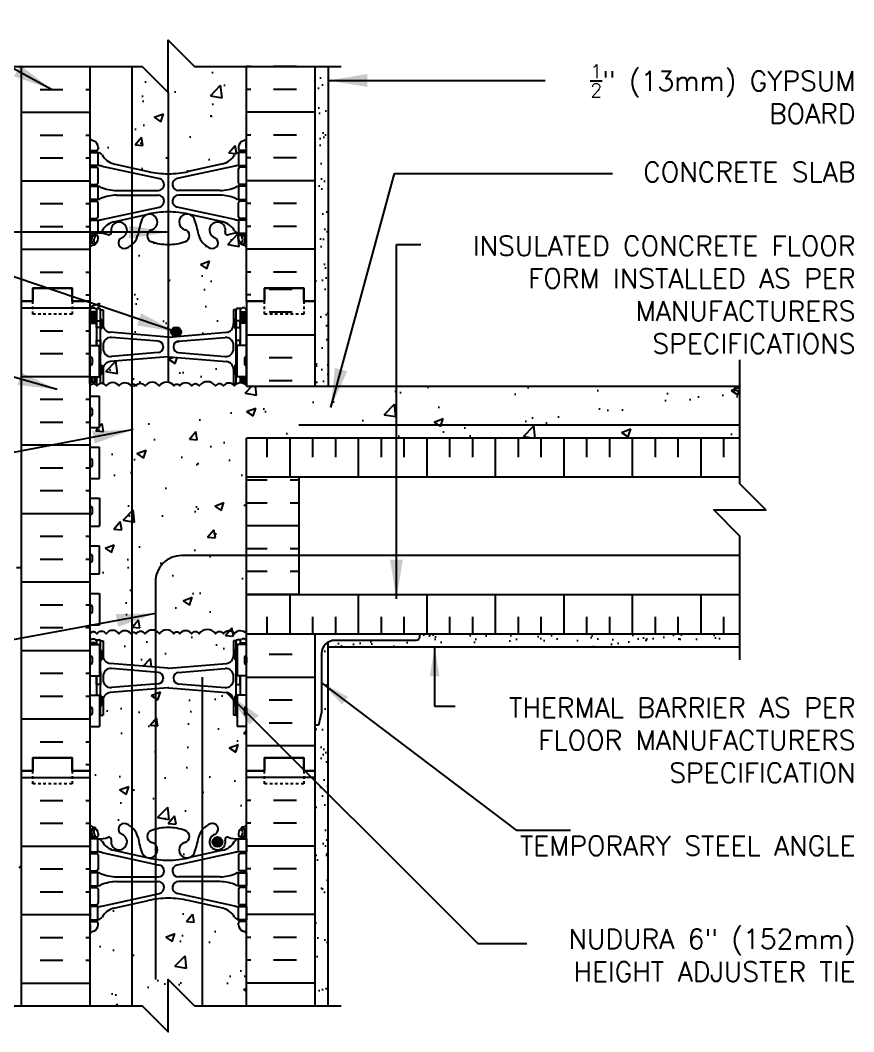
# Model space of a CAD drawing. Header units: inches. Extents: x 170.7 to 221.6, y 82.3 to 158.6.
# Drawn here: x 189.63 to 221.56, y 119.24 to 158.01 of the extents above; entities that cross this region are included whole.
import ezdxf

# ---------------------------------------------------------------- set-up
doc = ezdxf.new("R2010")
doc.units = ezdxf.units.IN
doc.header["$LTSCALE"] = 0.5
doc.header["$MEASUREMENT"] = 0
doc.linetypes.add('DASHED2', pattern=[0.375, 0.25, -0.125])
for name, color, linetype in [('HATCH', 12, 'Continuous'), ('line25', 2, 'Continuous'), ('LINE3', 3, 'Continuous'), ('LINE50', 5, 'Continuous'), ('LINE9', 9, 'Continuous'), ('TEXT', 4, 'Continuous'), ('Web_Edge', 9, 'Continuous')]:
    doc.layers.add(name, color=color, linetype=linetype)
doc.styles.add('DIM', font='romans.shx', dxfattribs={"width": 0.7})
doc.styles.add('ROMANS', font='romans.shx', dxfattribs={"height": 0.75})
doc.styles.get("Standard").update_dxf_attribs({"font": 'romans.shx', "height": 0.75})
doc.linetypes.add('STEEL', pattern='A,0.5,-0.2,["X",Standard,S=0.1,R=0,X=-0.1,Y=-0.05],-0.1', length=0.8)
doc.dimstyles.new('ext_12', dxfattribs={"dimscale": 12, "dimtxt": 0.09375, "dimasz": 0.09375, "dimexe": 0.09375, "dimexo": 0.0625, "dimgap": 0.0625, "dimtad": 1, "dimdec": 1, "dimzin": 2, "dimdsep": 46, "dimlunit": 4, "dimtxsty": 'DIM', "dimcen": 0.09, "dimdle": 0.09375, "dimclrt": 4, "dimadec": 0, "dimazin": 0, "dimtfac": 1, "dimtdec": 1, "dimtmove": 2, "dimatfit": 3, "dimfxl": 1, "dimfrac": 2, "dimtolj": 1, "dimtzin": 0, "dimarcsym": 0})
doc.dimstyles.new('ext_8', dxfattribs={"dimscale": 8, "dimtxt": 0.09375, "dimasz": 0.09375, "dimexe": 0.09375, "dimexo": 0.0625, "dimgap": 0.0625, "dimtad": 1, "dimdec": 1, "dimzin": 3, "dimdsep": 46, "dimlunit": 4, "dimtxsty": 'DIM', "dimcen": 0.09, "dimdle": 0.09375, "dimclrt": 4, "dimadec": 0, "dimazin": 0, "dimtfac": 1, "dimtdec": 1, "dimtmove": 2, "dimatfit": 3, "dimfxl": 1, "dimfrac": 2, "dimtolj": 1, "dimtzin": 0, "dimarcsym": 0})
pattern_1 = [(37.5, (3.1644, 1.582), (-0.0314967, 0.963412), [0, -0.76, 0, -0.85, 0, -0.8125]), (7.5, (3.1644, 1.582), (0.8848884, 1.411073), [0, -0.41, 0, -0.685, 0, -0.2625]), (327.5, (2.5494, 1.582), (1.557071, 0.0028295), [0, -0.25, 0, -0.9, 0, -1.175]), (317.5, (2.5494, 1.582), (1.503063, 0.438838), [0, -0.125, 0, -0.59, 0, -0.675])]

msp = doc.modelspace()

# ---------------------------------------------------------------- hatches: boundary and pattern name
at = {"layer": 'HATCH'}
h = msp.add_hatch(dxfattribs=at)
h.set_pattern_fill('AR-CONC', color=256, scale=0.5)
h.set_pattern_definition([(50, (0, 0), (3.5863, -0.31376), [0.375, -4.125]), (355, (0, 0), (-0.693757, 3.76096), [0.3, -3.3]), (100.4514, (0.299, -0.026), (2.892544, 3.4472), [0.3187, -3.50571]), (46.1842, (0, 1), (5.33621, -0.8276), [0.5625, -6.1875]), (96.6356, (0.4447, 0.931), (4.67331, 4.87059), [0.47805, -5.25857]), (351.1842, (0, 1), (4.67331, 4.87059), [0.45, -4.95]), (21, (0.5, 0.75), (2.984535, -2.013094), [0.375, -4.125]), (326, (0.5, 0.75), (1.216577, 3.62575), [0.3, -3.3]), (71.4514, (0.7487, 0.5822), (4.20111, 1.612656), [0.3187, -3.50571]), (37.5, (0, 0), (0.060799, 1.664469), [0, -3.26, 0, -3.35, 0, -3.3125]), (7.5, (0, 0), (1.315348, 1.972059), [0, -1.91, 0, -3.185, 0, -1.2625]), (327.5, (-1.115, 0), (2.669112, -0.1127744), [0, -1.25, 0, -3.9, 0, -5.175]), (317.5, (-1.615, 0), (2.91593, 0.500525), [0, -1.625, 0, -2.59, 0, -3.675])])
h.paths.add_polyline_path([(198.297, 156.242), (196.297, 156.242), (195.297, 157.242), (195.297, 155.242), (194.297, 156.242), (192.297, 156.242), (192.297, 153.46, 0.082415), (192.44, 153.381, -0.317837), (192.607, 153.146), (192.607, 153.078, -0.414214), (192.545, 153.016), (192.497, 153.016), (192.497, 152.946), (192.602, 152.946, -0.188973), (192.758, 152.851, 0.196323), (193.207, 152.505), (194.529, 152.214, 0.057795), (195.297, 152.125, 0.057795), (196.065, 152.214), (197.387, 152.505, 0.196323), (197.836, 152.851, -0.188973), (197.992, 152.946), (198.097, 152.946), (198.097, 153.016), (198.05, 153.016, -0.414214), (197.987, 153.078), (197.987, 153.146, -0.317837), (198.154, 153.381, 0.082415), (198.297, 153.46)])
h.paths.add_polyline_path([(217.193, 143.992), (198.297, 143.992), (198.297, 143.996, 0.48966), (197.831, 143.996, 0.520567), (197.411, 143.996, 0.520567), (197.106, 143.996, 0.520567), (196.484, 143.996, 0.520567), (196.193, 143.996, 0.520567), (195.738, 143.996, 0.520567), (195.51, 143.996, 0.520567), (194.955, 143.996, 0.520567), (194.409, 143.996, 0.520567), (194.063, 143.996, 0.520567), (193.863, 143.996, 0.520567), (193.408, 143.996, 0.520567), (192.917, 143.996, 0.520567), (192.562, 143.996, 0.50369), (192.297, 144.009), (192.297, 143.597), (192.662, 143.597), (192.662, 142.397), (192.297, 142.397), (192.297, 141.647), (192.662, 141.647), (192.662, 140.447), (192.297, 140.447), (192.297, 139.697), (192.662, 139.697), (192.662, 138.617), (192.297, 138.617), (192.297, 137.867), (192.662, 137.867), (192.662, 136.787), (192.297, 136.787), (192.297, 136.037), (192.662, 136.037), (192.662, 134.837), (192.297, 134.837), (192.297, 134.495, -0.556214), (192.562, 134.496, -0.520567), (192.917, 134.496, -0.520567), (193.408, 134.496, -0.520567), (193.863, 134.496, -0.520567), (194.063, 134.496, -0.520567), (194.409, 134.496, -0.520567), (194.955, 134.496, -0.520567), (195.51, 134.496, -0.520567), (195.738, 134.496, -0.520567), (196.193, 134.496, -0.520567), (196.484, 134.496, -0.520567), (197.106, 134.496, -0.520567), (197.411, 134.496, -0.520567), (197.831, 134.496, -0.498459), (198.297, 134.492), (198.297, 135.992), (198.297, 140.492), (198.297, 141.992), (217.193, 141.992)])
h.paths.add_polyline_path([(197.797, 133.658), (197.797, 134.219), (197.897, 134.219, -0.414214), (197.947, 134.269), (198.097, 134.269), (198.127, 134.299), (198.217, 134.299), (198.297, 134.219), (198.297, 134.492, 0.498459), (197.831, 134.496, 0.520567), (197.411, 134.496, 0.520567), (197.106, 134.496, 0.520567), (196.484, 134.496, 0.520567), (196.193, 134.496, 0.520567), (195.738, 134.496, 0.520567), (195.51, 134.496, 0.520567), (194.955, 134.496, 0.520567), (194.409, 134.496, 0.520567), (194.063, 134.496, 0.520567), (193.863, 134.496, 0.520567), (193.408, 134.496, 0.520567), (192.917, 134.496, 0.520567), (192.562, 134.496, 0.556214), (192.297, 134.495), (192.297, 134.219), (192.377, 134.299), (192.467, 134.299), (192.497, 134.269), (192.647, 134.269, -0.414214), (192.697, 134.219), (192.797, 134.219), (192.797, 133.658, 0.390098), (193.072, 133.359), (195.281, 133.175, 0.04154), (195.314, 133.175), (197.522, 133.359, 0.390098)])
h.paths.add_polyline_path([(198.297, 123.023, 0.082415), (198.154, 123.102, -0.317837), (197.987, 123.338), (197.987, 123.405, -0.414214), (198.05, 123.468), (198.097, 123.468), (198.097, 123.538), (197.992, 123.538, -0.188973), (197.836, 123.633, 0.196323), (197.387, 123.979), (196.065, 124.27, 0.057795), (195.297, 124.359, 0.057795), (194.529, 124.27), (193.207, 123.979, 0.196323), (192.758, 123.633, -0.188973), (192.602, 123.538), (192.497, 123.538), (192.497, 123.468), (192.545, 123.468, -0.414214), (192.607, 123.405), (192.607, 123.338, -0.317837), (192.44, 123.102, 0.082415), (192.297, 123.023), (192.297, 120.242), (194.297, 120.242), (195.297, 119.242), (195.297, 121.242), (196.297, 120.242), (198.297, 120.242)])
h.paths.add_polyline_path([(197.932, 131.331, -0.327813), (197.897, 131.379), (197.797, 131.379), (197.797, 131.94, 0.390098), (197.522, 132.239), (195.314, 132.422, 0.04154), (195.281, 132.422), (193.072, 132.239, 0.390098), (192.797, 131.94), (192.797, 131.379), (192.697, 131.379, -0.327813), (192.662, 131.331), (192.662, 130.937), (192.297, 130.937), (192.297, 129.242), (192.297, 127.153, 0.064398), (192.407, 127.087), (192.497, 127.087), (192.497, 127.045, -0.249069), (192.607, 126.838), (192.607, 126.77, -0.414214), (192.545, 126.708), (192.497, 126.708), (192.497, 126.638), (192.602, 126.638, 0.10046), (192.996, 126.695, -0.601435), (193.115, 126.59, 2.182095), (193.525, 126.803, -1), (193.689, 127.212, -0.24438), (194.137, 126.691, 0.053157), (194.303, 126.077, 0.223253), (194.503, 125.912), (194.523, 125.908, 0.955472), (194.661, 126.501, -0.735593), (194.649, 126.959, -0.082755), (195.297, 127.067, -0.082755), (195.946, 126.959, -0.735593), (195.933, 126.501, 0.955472), (196.071, 125.908), (196.091, 125.912, 0.223253), (196.291, 126.077, 0.053157), (196.457, 126.691, -0.24438), (196.905, 127.212, -1), (197.069, 126.803, 2.182095), (197.479, 126.59, -0.601435), (197.598, 126.695, 0.10046), (197.992, 126.638), (198.097, 126.638), (198.097, 126.708), (198.05, 126.708, -0.414214), (197.987, 126.77), (197.987, 126.838, -0.249069), (198.097, 127.045), (198.097, 127.087), (198.187, 127.087, 0.064398), (198.297, 127.153), (198.297, 129.242), (198.297, 130.937), (197.932, 130.937)])
h.paths.add_polyline_path([(197.797, 146.91), (197.897, 146.91, -0.414214), (197.947, 146.96), (198.097, 146.96), (198.127, 146.99), (198.217, 146.99), (198.297, 146.91), (198.297, 147.242), (198.297, 149.331, 0.064398), (198.187, 149.397), (198.097, 149.397), (198.097, 149.439, -0.249069), (197.987, 149.646), (197.987, 149.713, -0.414214), (198.05, 149.776), (198.097, 149.776), (198.097, 149.846), (197.992, 149.846, 0.10046), (197.598, 149.788, -0.601435), (197.479, 149.893, 2.182095), (197.069, 149.68, -1), (196.905, 149.272, -0.24438), (196.457, 149.793, 0.053157), (196.291, 150.407, 0.223253), (196.091, 150.572), (196.071, 150.576, 0.955472), (195.933, 149.982, -0.735593), (195.946, 149.524, -0.082755), (195.297, 149.416, -0.082755), (194.649, 149.524, -0.735593), (194.661, 149.982, 0.955472), (194.523, 150.576), (194.503, 150.572, 0.223253), (194.303, 150.407, 0.053157), (194.137, 149.793, -0.24438), (193.689, 149.272, -1), (193.525, 149.68, 2.182095), (193.115, 149.893, -0.601435), (192.996, 149.788, 0.10046), (192.602, 149.846), (192.497, 149.846), (192.497, 149.776), (192.545, 149.776, -0.414214), (192.607, 149.713), (192.607, 149.646, -0.249069), (192.497, 149.439), (192.497, 149.397), (192.407, 149.397, 0.064398), (192.297, 149.331), (192.297, 147.242), (192.297, 146.91), (192.377, 146.99), (192.467, 146.99), (192.497, 146.96), (192.647, 146.96, -0.414214), (192.697, 146.91), (192.797, 146.91), (192.797, 146.349, 0.390098), (193.072, 146.05), (195.281, 145.866, 0.04154), (195.314, 145.866), (197.522, 146.05, 0.390098), (197.797, 146.349)])
h = msp.add_hatch(dxfattribs=at)
h.set_pattern_fill('AR-SAND', color=256, scale=0.5, style=0)
h.set_pattern_definition(pattern_1)
h.paths.add_polyline_path([(200.922, 143.992), (201.422, 143.992), (201.422, 156.242), (200.922, 156.242), (200.922, 147.242)])
h = msp.add_hatch(dxfattribs=at)
h.set_pattern_fill('INSUL', color=256, scale=7, style=0)
h.set_pattern_definition([(0, (-2733.8644, -267.7677), (0, 2.625), []), (0, (-2733.8644, -266.8927), (0, 2.625), [0.875, -0.875]), (0, (-2733.8644, -266.0177), (0, 2.625), [0.875, -0.875])])
h.paths.add_polyline_path([(189.672, 129.242), (190.11, 129.242), (190.11, 129.742), (191.61, 129.742), (191.61, 129.242), (192.297, 129.242), (192.297, 147.242), (191.61, 147.242), (191.61, 147.742), (190.11, 147.742), (190.11, 147.242), (189.672, 147.242)])
h = msp.add_hatch(dxfattribs=at)
h.set_pattern_fill('INSUL', color=256, scale=7, style=0)
h.set_pattern_definition([(0, (3.1644, 1.582), (0, 2.625), []), (0, (3.1644, 2.457), (0, 2.625), [0.875, -0.875]), (0, (3.1644, 3.332), (0, 2.625), [0.875, -0.875])])
h.paths.add_polyline_path([(200.922, 147.242), (200.485, 147.242), (200.485, 147.742), (198.985, 147.742), (198.985, 147.242), (198.297, 147.242), (198.297, 143.992), (200.922, 143.992)])
h.paths.add_polyline_path([(200.922, 134.492), (198.297, 134.492), (198.297, 129.242), (198.985, 129.242), (198.985, 129.742), (200.485, 129.742), (200.485, 129.242), (200.922, 129.242)])
h = msp.add_hatch(dxfattribs=at)
h.set_pattern_fill('AR-CONC', color=256, scale=0.5, style=0)
h.paths.add_polyline_path([(196.599, 145.196), (196.599, 145.783), (195.681, 145.706, 0.390098), (195.497, 145.507), (195.497, 145.472, 0.390098), (195.681, 145.273)])
h = msp.add_hatch(dxfattribs=at)
h.set_pattern_fill('AR-CONC', color=256, scale=0.5, style=0)
h.paths.add_polyline_path([(197.797, 145.557, 0.438748), (197.472, 145.856), (196.599, 145.783), (196.599, 145.196), (197.472, 145.123, 0.438748), (197.797, 145.422)], flags=17)
h = msp.add_hatch(dxfattribs=at)
h.set_pattern_fill('AR-CONC', color=256, scale=0.5)
h.paths.add_polyline_path([(197.797, 144.63, 0.390098), (197.522, 144.929), (195.314, 145.113, 0.04154), (195.281, 145.113), (193.072, 144.929, 0.390098), (192.797, 144.63), (192.797, 144.081, -0.174031), (192.917, 143.996, -0.520567), (193.408, 143.996, -0.520567), (193.863, 143.996, -0.520567), (194.063, 143.996, -0.520567), (194.409, 143.996, -0.520567), (194.955, 143.996, -0.520567), (195.51, 143.996, -0.520567), (195.738, 143.996, -0.520567), (196.193, 143.996, -0.520567), (196.484, 143.996, -0.520567), (197.106, 143.996, -0.520567), (197.411, 143.996, -0.520567), (197.831, 143.996, -0.078736), (197.898, 144.059, -0.051575), (197.897, 144.07), (197.797, 144.07)])
h = msp.add_hatch(dxfattribs=at)
h.set_pattern_fill('INSUL', color=256, scale=7, angle=90, style=0)
h.set_pattern_definition([(90, (0.4602, 4.7657), (-2.625, 2e-16), []), (90, (-0.4148, 4.7657), (-2.625, 2e-16), [0.875, -0.875]), (90, (-1.2898, 4.7657), (-2.625, 2e-16), [0.875, -0.875])])
h.paths.add_polyline_path([(217.193, 141.992), (198.297, 141.992), (198.297, 140.492), (217.193, 140.492)])
h.paths.add_polyline_path([(217.193, 134.492), (217.193, 135.992), (198.297, 135.992), (198.297, 134.492)])
h = msp.add_hatch(dxfattribs=at)
h.set_pattern_fill('INSUL', color=256, scale=7)
h.set_pattern_definition([(0, (0.4602, 4.7657), (0, 2.625), []), (0, (0.4602, 5.6407), (0, 2.625), [0.875, -0.875]), (0, (0.4602, 6.5157), (0, 2.625), [0.875, -0.875])])
h.paths.add_polyline_path([(200.297, 137.492), (198.297, 137.492), (198.297, 135.992), (200.297, 135.992)])
h.paths.add_polyline_path([(200.297, 140.492), (198.297, 140.492), (198.297, 137.492), (200.297, 137.492)])
h = msp.add_hatch(dxfattribs=at)
h.set_pattern_fill('AR-SAND', color=256, scale=0.5, style=0)
h.set_pattern_definition(pattern_1)
h.paths.add_polyline_path([(201.422, 134.175, 0.267949), (201.172, 133.742), (201.172, 131.492), (201.047, 130.992), (200.922, 130.992), (200.922, 129.242), (200.922, 120.242), (201.422, 120.242)])
h = msp.add_hatch(dxfattribs=at)
h.set_pattern_fill('AR-SAND', color=256, scale=0.5, style=0)
h.paths.add_polyline_path([(204.922, 134.492), (204.922, 134.367, -0.414214), (204.797, 134.242), (201.672, 134.242, 0.131652), (201.422, 134.175), (201.422, 133.992), (217.193, 133.992), (217.193, 134.492)])
h = msp.add_hatch(dxfattribs=at)
h.set_pattern_fill('AR-CONC', color=256, scale=0.5, style=0)
h.paths.add_polyline_path([(194.805, 133.025), (193.122, 133.165, 0.438748), (192.797, 132.866), (192.797, 132.732, 0.438748), (193.122, 132.433), (194.805, 132.573)])
at = {"layer": 'LINE3'}
for points in [[(195.786, 146.065, 1), (195.411, 146.065, 1)], [(197.37, 126.52, 1), (196.995, 126.52, 1)]]:
    msp.add_hatch(color=256, dxfattribs=at).paths.add_polyline_path(points)

# ---------------------------------------------------------------- linework, layer by layer
at = {"layer": 'HATCH'}
for p, q in [((190.386, 156.232), (191.261, 156.232)), ((192.136, 156.232), (192.297, 156.232)), ((198.459, 156.232), (198.297, 156.232)), ((200.209, 156.232), (199.334, 156.232)), ((190.386, 155.357), (191.261, 155.357)), ((192.136, 155.357), (192.297, 155.357)), ((198.459, 155.357), (198.297, 155.357)), ((200.209, 155.357), (199.334, 155.357)), ((189.672, 154.482), (192.297, 154.482)), ((200.922, 154.482), (198.297, 154.482)), ((190.386, 153.607), (191.261, 153.607)), ((192.136, 153.607), (192.297, 153.607)), ((198.459, 153.607), (198.297, 153.607)), ((200.209, 153.607), (199.334, 153.607)), ((190.386, 152.732), (191.261, 152.732)), ((192.136, 152.732), (192.297, 152.732)), ((198.459, 152.732), (198.297, 152.732)), ((200.209, 152.732), (199.334, 152.732)), ((189.672, 151.857), (192.297, 151.857)), ((200.922, 151.857), (198.297, 151.857)), ((190.386, 150.982), (191.261, 150.982)), ((192.136, 150.982), (192.297, 150.982)), ((198.459, 150.982), (198.297, 150.982)), ((200.209, 150.982), (199.334, 150.982)), ((190.386, 150.107), (191.261, 150.107)), ((192.136, 150.107), (192.297, 150.107)), ((198.459, 150.107), (198.297, 150.107)), ((200.209, 150.107), (199.334, 150.107)), ((189.672, 149.232), (192.297, 149.232)), ((200.922, 149.232), (198.297, 149.232)), ((190.386, 148.357), (191.261, 148.357)), ((192.136, 148.357), (192.297, 148.357)), ((198.459, 148.357), (198.297, 148.357)), ((200.209, 148.357), (199.334, 148.357)), ((192.136, 147.482), (192.297, 147.482)), ((198.459, 147.482), (198.297, 147.482)), ((217.193, 140.492), (198.297, 140.492)), ((217.193, 135.992), (198.297, 135.992)), ((202.542, 134.492), (202.569, 134.518)), ((205.371, 134.492), (205.397, 134.518)), ((211.028, 134.492), (211.054, 134.518)), ((213.856, 134.492), (213.882, 134.518)), ((189.672, 128.982), (192.297, 128.982)), ((200.922, 128.982), (198.297, 128.982)), ((190.386, 128.107), (191.261, 128.107)), ((192.136, 128.107), (192.297, 128.107)), ((198.459, 128.107), (198.297, 128.107)), ((200.209, 128.107), (199.334, 128.107)), ((190.386, 127.232), (191.261, 127.232)), ((192.136, 127.232), (192.297, 127.232)), ((198.459, 127.232), (198.297, 127.232)), ((200.209, 127.232), (199.334, 127.232)), ((189.672, 126.357), (192.297, 126.357)), ((200.922, 126.357), (198.297, 126.357)), ((190.386, 125.482), (191.261, 125.482)), ((192.136, 125.482), (192.297, 125.482)), ((198.459, 125.482), (198.297, 125.482)), ((200.209, 125.482), (199.334, 125.482)), ((190.386, 124.607), (191.261, 124.607)), ((192.136, 124.607), (192.297, 124.607)), ((198.459, 124.607), (198.297, 124.607)), ((200.209, 124.607), (199.334, 124.607)), ((189.672, 123.732), (192.297, 123.732)), ((200.922, 123.732), (198.297, 123.732)), ((190.386, 122.857), (191.261, 122.857)), ((192.136, 122.857), (192.297, 122.857)), ((198.459, 122.857), (198.297, 122.857)), ((200.209, 122.857), (199.334, 122.857)), ((194.81, 122.288), (194.81, 122.288)), ((190.386, 121.982), (191.261, 121.982)), ((192.136, 121.982), (192.297, 121.982)), ((198.459, 121.982), (198.297, 121.982)), ((200.209, 121.982), (199.334, 121.982)), ((189.672, 121.107), (192.297, 121.107)), ((200.922, 121.107), (198.297, 121.107))]:
    msp.add_line(p, q, dxfattribs=at)
for points in [[(198.297, 143.996, 0.48966), (197.831, 143.996, 0.520567), (197.411, 143.996, 0.520567), (197.106, 143.996, 0.520567), (196.484, 143.996, 0.520567), (196.193, 143.996, 0.520567), (195.738, 143.996, 0.520567), (195.51, 143.996, 0.520567), (194.955, 143.996, 0.520567), (194.409, 143.996, 0.520567), (194.063, 143.996, 0.520567), (193.863, 143.996, 0.520567), (193.408, 143.996, 0.520567), (192.917, 143.996, 0.520567), (192.562, 143.996, 0.50369), (192.297, 144.009)], [(198.297, 134.492, 0.498459), (197.831, 134.496, 0.520567), (197.411, 134.496, 0.520567), (197.106, 134.496, 0.520567), (196.484, 134.496, 0.520567), (196.193, 134.496, 0.520567), (195.738, 134.496, 0.520567), (195.51, 134.496, 0.520567), (194.955, 134.496, 0.520567), (194.409, 134.496, 0.520567), (194.063, 134.496, 0.520567), (193.863, 134.496, 0.520567), (193.408, 134.496, 0.520567), (192.917, 134.496, 0.520567), (192.562, 134.496, 0.520567), (192.307, 134.509)]]:
    msp.add_lwpolyline(points, format="xyb", dxfattribs=at)
at = {"layer": 'line25'}
for p, q in [((192.297, 156.242), (192.297, 147.242)), ((198.297, 147.242), (198.297, 156.242)), ((192.297, 147.242), (192.297, 129.242)), ((198.297, 147.242), (198.297, 143.992)), ((192.297, 145.547), (192.662, 145.547)), ((192.662, 144.347), (192.662, 145.547)), ((198.297, 145.547), (197.932, 145.547)), ((197.932, 144.347), (197.932, 145.547)), ((192.297, 144.347), (192.662, 144.347)), ((198.297, 144.347), (197.932, 144.347)), ((198.297, 143.992), (217.193, 143.992)), ((192.297, 143.597), (192.662, 143.597)), ((192.662, 142.397), (192.662, 143.597)), ((192.297, 142.397), (192.662, 142.397)), ((217.193, 141.992), (198.297, 141.992)), ((198.297, 140.492), (198.297, 141.992)), ((192.297, 141.647), (192.662, 141.647)), ((192.662, 140.447), (192.662, 141.647)), ((192.297, 140.447), (192.662, 140.447)), ((192.297, 139.697), (192.662, 139.697)), ((192.662, 139.697), (192.662, 138.617)), ((192.297, 138.617), (192.662, 138.617)), ((192.297, 137.867), (192.662, 137.867)), ((192.662, 136.787), (192.662, 137.867)), ((192.297, 136.787), (192.662, 136.787)), ((192.297, 136.037), (192.662, 136.037)), ((192.662, 136.037), (192.662, 134.837)), ((198.297, 134.492), (198.297, 135.992)), ((192.297, 134.837), (192.662, 134.837)), ((198.297, 129.242), (198.297, 134.492)), ((198.297, 134.492), (217.193, 134.492)), ((192.297, 134.087), (192.662, 134.087)), ((192.662, 134.087), (192.662, 132.887)), ((197.932, 134.087), (197.932, 132.887)), ((198.297, 134.087), (197.932, 134.087)), ((192.297, 132.887), (192.662, 132.887)), ((198.297, 132.887), (197.932, 132.887)), ((192.297, 132.137), (192.662, 132.137)), ((192.662, 132.137), (192.662, 130.937)), ((198.297, 132.137), (197.932, 132.137)), ((197.932, 132.137), (197.932, 130.937)), ((192.297, 130.937), (192.662, 130.937)), ((198.297, 130.937), (197.932, 130.937)), ((192.297, 129.242), (192.297, 120.242)), ((198.297, 120.242), (198.297, 129.242))]:
    msp.add_line(p, q, dxfattribs=at)
at = {"layer": 'LINE3'}
for p, q in [((193.907, 156.242), (193.907, 120.242)), ((195.297, 155.242), (195.297, 144.134)), ((196.599, 132.833), (196.599, 120.242))]:
    msp.add_line(p, q, dxfattribs=at)
at = {"layer": 'LINE3', "linetype": 'STEEL'}
msp.add_line((217.193, 142.492), (200.297, 142.492), dxfattribs=at)
at = {"layer": 'LINE3'}
msp.add_lwpolyline([(217.193, 137.492), (195.805, 137.492, 0.414214), (194.805, 136.492), (194.805, 121.242)], format="xyb", dxfattribs=at)
for centre in [(195.599, 146.065), (197.182, 126.52)]:
    msp.add_circle(centre, 0.188, dxfattribs=at)
at = {"layer": 'LINE50'}
for p, q in [((189.672, 147.242), (189.672, 156.242)), ((200.922, 147.242), (200.922, 156.242)), ((189.672, 129.242), (189.672, 147.242)), ((200.922, 143.992), (200.922, 147.242)), ((200.922, 129.242), (200.922, 134.492)), ((189.672, 120.242), (189.672, 129.242)), ((200.922, 120.242), (200.922, 129.242))]:
    msp.add_line(p, q, dxfattribs=at)
for points in [[(189.672, 147.242), (190.11, 147.242), (190.11, 147.742), (191.61, 147.742), (191.61, 147.242), (192.297, 147.242)], [(192.297, 147.242), (191.61, 147.242), (191.61, 147.742), (190.11, 147.742), (190.11, 147.242), (189.672, 147.242)], [(200.922, 147.242), (200.485, 147.242), (200.485, 147.742), (198.985, 147.742), (198.985, 147.242), (198.297, 147.242)], [(198.297, 147.242), (198.985, 147.242), (198.985, 147.742), (200.485, 147.742), (200.485, 147.242), (200.922, 147.242)], [(192.297, 129.242), (191.61, 129.242), (191.61, 129.742), (190.11, 129.742), (190.11, 129.242), (189.672, 129.242)], [(189.672, 129.242), (190.11, 129.242), (190.11, 129.742), (191.61, 129.742), (191.61, 129.242), (192.297, 129.242)], [(198.297, 129.242), (198.985, 129.242), (198.985, 129.742), (200.485, 129.742), (200.485, 129.242), (200.922, 129.242)], [(200.922, 129.242), (200.485, 129.242), (200.485, 129.742), (198.985, 129.742), (198.985, 129.242), (198.297, 129.242)]]:
    msp.add_lwpolyline(points, dxfattribs=at)
at = {"layer": 'LINE9'}
for p, q in [((201.422, 156.242), (201.422, 143.992)), ((192.297, 146.91), (192.377, 146.99)), ((192.377, 146.99), (192.467, 146.99)), ((192.547, 146.91), (192.467, 146.99)), ((192.497, 146.96), (192.647, 146.96)), ((192.547, 146.96), (192.647, 146.96)), ((198.047, 146.96), (197.947, 146.96)), ((198.097, 146.96), (197.947, 146.96)), ((198.047, 146.91), (198.127, 146.99)), ((198.217, 146.99), (198.127, 146.99)), ((198.297, 146.91), (198.217, 146.99)), ((192.297, 144.07), (192.297, 146.91)), ((192.547, 146.91), (192.547, 145.547)), ((192.697, 146.91), (192.797, 146.91)), ((192.697, 144.084), (192.697, 146.91)), ((192.697, 146.89), (192.697, 146.89)), ((192.797, 146.91), (192.797, 146.349)), ((197.797, 146.91), (197.797, 146.349)), ((197.897, 146.91), (197.797, 146.91)), ((197.897, 144.07), (197.897, 146.91)), ((197.897, 146.89), (197.897, 146.89)), ((198.047, 146.91), (198.047, 145.547)), ((198.297, 144.07), (198.297, 146.91)), ((192.697, 146.54), (192.747, 146.54)), ((192.697, 146.19), (192.747, 146.19)), ((192.747, 146.54), (192.747, 146.19)), ((197.897, 146.54), (197.847, 146.54)), ((197.847, 146.54), (197.847, 146.19)), ((197.897, 146.19), (197.847, 146.19)), ((195.281, 145.866), (193.072, 146.05)), ((194.914, 145.706), (193.122, 145.856)), ((195.314, 145.866), (197.522, 146.05)), ((195.681, 145.706), (197.472, 145.856)), ((192.797, 145.557), (192.797, 145.422)), ((195.097, 145.507), (195.097, 145.472)), ((195.497, 145.507), (195.497, 145.472)), ((197.797, 145.422), (197.797, 145.557)), ((192.297, 145.057), (192.297, 144.837)), ((192.297, 145.002), (192.297, 145.002)), ((192.337, 145.097), (192.337, 145.097)), ((192.377, 145.057), (192.377, 144.837)), ((195.281, 145.113), (193.072, 144.929)), ((194.914, 145.273), (193.122, 145.123)), ((195.314, 145.113), (197.522, 144.929)), ((195.681, 145.273), (197.472, 145.123)), ((198.217, 145.057), (198.217, 144.837)), ((198.217, 145.002), (198.217, 145.002)), ((198.257, 145.097), (198.257, 145.097)), ((198.297, 145.057), (198.297, 144.837)), ((192.297, 144.892), (192.297, 144.892)), ((192.337, 144.797), (192.337, 144.797)), ((192.697, 144.79), (192.747, 144.79)), ((192.747, 144.79), (192.747, 144.44)), ((192.797, 144.63), (192.797, 144.081)), ((197.797, 144.63), (197.797, 144.07)), ((197.847, 144.79), (197.847, 144.44)), ((197.897, 144.79), (197.847, 144.79)), ((198.217, 144.892), (198.217, 144.892)), ((198.257, 144.797), (198.257, 144.797)), ((192.547, 144.347), (192.547, 144.07)), ((192.697, 144.44), (192.747, 144.44)), ((197.897, 144.44), (197.847, 144.44)), ((198.047, 144.347), (198.047, 144.11)), ((192.297, 144.07), (192.328, 144.038)), ((192.547, 144.07), (192.518, 144.04)), ((192.543, 144.02), (192.581, 144.02)), ((192.547, 144.02), (192.581, 144.02)), ((197.897, 144.07), (197.797, 144.07)), ((198.297, 144.07), (198.262, 144.034)), ((192.297, 143.107), (192.297, 142.887)), ((192.337, 143.147), (192.337, 143.147)), ((192.377, 143.107), (192.377, 142.887)), ((192.297, 143.052), (192.297, 143.052)), ((192.297, 142.942), (192.297, 142.942)), ((192.337, 142.847), (192.337, 142.847)), ((192.297, 141.157), (192.297, 140.937)), ((192.337, 141.197), (192.337, 141.197)), ((192.377, 141.157), (192.377, 140.937)), ((192.297, 141.102), (192.297, 141.102)), ((192.297, 140.992), (192.297, 140.992)), ((192.337, 140.897), (192.337, 140.897)), ((198.297, 135.992), (198.297, 140.492)), ((200.297, 140.492), (200.297, 135.992)), ((192.297, 139.327), (192.297, 139.107)), ((192.297, 139.272), (192.297, 139.272)), ((192.337, 139.367), (192.337, 139.367)), ((192.377, 139.327), (192.377, 139.107)), ((192.297, 139.162), (192.297, 139.162)), ((192.337, 139.067), (192.337, 139.067)), ((192.297, 137.497), (192.297, 137.277)), ((192.297, 137.442), (192.297, 137.442)), ((192.297, 137.332), (192.297, 137.332)), ((192.337, 137.537), (192.337, 137.537)), ((192.377, 137.497), (192.377, 137.277)), ((189.485, 137.041), (189.672, 137.041)), ((192.337, 137.237), (192.337, 137.237)), ((192.297, 135.547), (192.297, 135.327)), ((192.297, 135.492), (192.297, 135.492)), ((192.297, 135.382), (192.297, 135.382)), ((192.337, 135.587), (192.337, 135.587)), ((192.377, 135.547), (192.377, 135.327)), ((192.337, 135.287), (192.337, 135.287)), ((192.297, 134.219), (192.377, 134.299)), ((192.377, 134.299), (192.467, 134.299)), ((192.547, 134.219), (192.467, 134.299)), ((192.497, 134.269), (192.647, 134.269)), ((192.547, 134.269), (192.647, 134.269)), ((192.547, 134.219), (192.547, 134.087)), ((192.697, 134.219), (192.797, 134.219)), ((192.697, 131.379), (192.697, 134.219)), ((192.697, 134.199), (192.697, 134.199)), ((192.797, 134.219), (192.797, 133.658)), ((197.797, 134.219), (197.797, 133.658)), ((197.897, 134.219), (197.797, 134.219)), ((197.897, 131.379), (197.897, 134.219)), ((197.897, 134.199), (197.897, 134.199)), ((198.047, 134.269), (197.947, 134.269)), ((198.097, 134.269), (197.947, 134.269)), ((198.047, 134.219), (198.127, 134.299)), ((198.047, 134.219), (198.047, 134.087)), ((198.217, 134.299), (198.127, 134.299)), ((198.297, 134.219), (198.217, 134.299)), ((201.422, 120.242), (201.422, 134.175)), ((192.697, 133.849), (192.747, 133.849)), ((192.747, 133.849), (192.747, 133.499)), ((197.897, 133.849), (197.847, 133.849)), ((197.847, 133.849), (197.847, 133.499)), ((201.422, 133.992), (217.193, 133.992)), ((192.297, 133.597), (192.297, 133.377)), ((192.297, 133.542), (192.297, 133.542)), ((192.297, 133.432), (192.297, 133.432)), ((192.337, 133.637), (192.337, 133.637)), ((192.377, 133.597), (192.377, 133.377)), ((192.697, 133.499), (192.747, 133.499)), ((197.897, 133.499), (197.847, 133.499)), ((198.217, 133.597), (198.217, 133.377)), ((198.217, 133.542), (198.217, 133.542)), ((198.217, 133.432), (198.217, 133.432)), ((198.257, 133.637), (198.257, 133.637)), ((198.297, 133.597), (198.297, 133.377)), ((192.337, 133.337), (192.337, 133.337)), ((195.281, 133.175), (193.072, 133.359)), ((194.914, 133.016), (193.122, 133.165)), ((195.314, 133.175), (197.522, 133.359)), ((195.681, 133.016), (197.472, 133.165)), ((198.257, 133.337), (198.257, 133.337)), ((192.547, 132.887), (192.547, 132.137)), ((192.797, 132.866), (192.797, 132.732)), ((195.097, 132.816), (195.097, 132.781)), ((195.497, 132.816), (195.497, 132.781)), ((197.797, 132.732), (197.797, 132.866)), ((198.047, 132.887), (198.047, 132.137)), ((195.281, 132.422), (193.072, 132.239)), ((194.914, 132.582), (193.122, 132.433)), ((195.314, 132.422), (197.522, 132.239)), ((195.681, 132.582), (197.472, 132.433)), ((192.697, 132.099), (192.747, 132.099)), ((192.747, 132.099), (192.747, 131.749)), ((192.797, 131.94), (192.797, 131.379)), ((197.797, 131.94), (197.797, 131.379)), ((197.847, 132.099), (197.847, 131.749)), ((197.897, 132.099), (197.847, 132.099)), ((192.297, 131.647), (192.297, 131.427)), ((192.297, 131.592), (192.297, 131.592)), ((192.297, 131.482), (192.297, 131.482)), ((192.337, 131.687), (192.337, 131.687)), ((192.377, 131.647), (192.377, 131.427)), ((192.697, 131.749), (192.747, 131.749)), ((197.897, 131.749), (197.847, 131.749)), ((198.217, 131.647), (198.217, 131.427)), ((198.217, 131.592), (198.217, 131.592)), ((198.217, 131.482), (198.217, 131.482)), ((198.257, 131.687), (198.257, 131.687)), ((198.297, 131.647), (198.297, 131.427)), ((192.337, 131.387), (192.337, 131.387)), ((192.697, 131.379), (192.797, 131.379)), ((197.897, 131.379), (197.797, 131.379)), ((198.257, 131.387), (198.257, 131.387))]:
    msp.add_line(p, q, dxfattribs=at)
at = {"layer": 'LINE9', "linetype": 'DASHED2'}
msp.add_line((189.578, 125.523), (189.672, 125.617), dxfattribs=at)
at = {"layer": 'LINE9'}
for points in [[(187.922, 156.242), (194.297, 156.242), (195.297, 155.242), (195.297, 157.242), (196.297, 156.242), (201.922, 156.242)], [(192.547, 145.547), (192.547, 145.74), (192.697, 145.74), (192.697, 145.24), (192.662, 145.24)], [(198.047, 145.547), (198.047, 145.74), (197.897, 145.74), (197.897, 145.24), (197.932, 145.24)], [(192.662, 144.49), (192.697, 144.49), (192.697, 144.74), (192.662, 144.74)], [(197.932, 144.49), (197.897, 144.49), (197.897, 144.74), (197.932, 144.74)], [(217.193, 133.492), (217.193, 138.242), (216.193, 139.242), (218.193, 139.242), (217.193, 140.242), (217.193, 144.992)], [(192.497, 144.347), (192.497, 144.14), (192.347, 144.14), (192.347, 144.347)], [(192.457, 144.347), (192.457, 144.14), (192.387, 144.14), (192.387, 144.347)], [(198.097, 144.347), (198.097, 144.14), (198.247, 144.14), (198.247, 144.347)], [(198.137, 144.347), (198.137, 144.14), (198.207, 144.14), (198.207, 144.347)], [(192.497, 134.087), (192.497, 134.149), (192.347, 134.149), (192.347, 134.087)], [(192.457, 134.087), (192.457, 134.149), (192.387, 134.149), (192.387, 134.087)], [(198.097, 134.087), (198.097, 134.149), (198.247, 134.149), (198.247, 134.087)], [(198.137, 134.087), (198.137, 134.149), (198.207, 134.149), (198.207, 134.087)], [(192.662, 133.799), (192.697, 133.799), (192.697, 133.549), (192.662, 133.549)], [(197.932, 133.799), (197.897, 133.799), (197.897, 133.549), (197.932, 133.549)], [(192.662, 133.049), (192.697, 133.049), (192.697, 132.549), (192.547, 132.549), (192.547, 132.887)], [(197.932, 133.049), (197.897, 133.049), (197.897, 132.549), (198.047, 132.549), (198.047, 132.887)], [(192.662, 131.799), (192.697, 131.799), (192.697, 132.049), (192.662, 132.049)], [(197.932, 131.799), (197.897, 131.799), (197.897, 132.049), (197.932, 132.049)], [(187.922, 120.242), (194.297, 120.242), (195.297, 119.242), (195.297, 121.242), (196.297, 120.242), (201.922, 120.242)]]:
    msp.add_lwpolyline(points, dxfattribs=at)
at = {"layer": 'LINE9', "linetype": 'DASHED2', "ltscale": 0.15}
for points in [[(191.61, 147.242), (191.61, 147.242), (191.61, 146.742), (190.11, 146.742), (190.11, 147.242), (190.11, 147.242)], [(200.485, 147.242), (200.485, 147.242), (200.485, 146.742), (198.985, 146.742), (198.985, 147.242), (198.985, 147.242)], [(191.61, 129.242), (191.61, 129.242), (191.61, 128.742), (190.11, 128.742), (190.11, 129.242), (190.11, 129.242)], [(200.485, 129.242), (200.485, 129.242), (200.485, 128.742), (198.985, 128.742), (198.985, 129.242), (198.985, 129.242)]]:
    msp.add_lwpolyline(points, dxfattribs=at)
at = {"layer": 'LINE9'}
for points in [[(192.347, 146.4), (192.497, 146.4), (192.497, 146.84), (192.347, 146.84)], [(192.387, 146.46), (192.457, 146.46), (192.457, 146.84), (192.387, 146.84)], [(198.247, 146.4), (198.097, 146.4), (198.097, 146.84), (198.247, 146.84)], [(198.207, 146.46), (198.137, 146.46), (198.137, 146.84), (198.207, 146.84)], [(192.697, 146.24), (192.547, 146.24), (192.547, 146.49), (192.697, 146.49)], [(197.897, 146.24), (198.047, 146.24), (198.047, 146.49), (197.897, 146.49)]]:
    msp.add_lwpolyline(points, close=True, dxfattribs=at)
msp.add_lwpolyline([(200.922, 130.992), (200.922, 134.492), (204.922, 134.492), (204.922, 134.367, -0.414214), (204.797, 134.242), (201.672, 134.242, 0.414214), (201.172, 133.742), (201.172, 131.492), (201.047, 130.992)], format="xyb", close=True, dxfattribs=at)
for centre, radius, start, end in [((192.647, 146.91), 0.05, 0, 90), ((197.947, 146.91), 0.05, 90, 180), ((193.097, 146.349), 0.3, 180, 265.2426), ((197.497, 146.349), 0.3, 274.7574, 0), ((193.097, 145.557), 0.3, 85.2426, 180), ((195.297, 146.065), 0.2, 265.2426, 274.7574), ((197.497, 145.557), 0.3, 0, 94.7574), ((193.097, 145.422), 0.3, 180, 274.7574), ((194.897, 145.507), 0.2, 0, 85.2426), ((194.897, 145.472), 0.2, 274.7574, 0), ((195.697, 145.507), 0.2, 94.7574, 180), ((195.697, 145.472), 0.2, 180, 265.2426), ((197.497, 145.422), 0.3, 265.2426, 0), ((192.337, 145.057), 0.04, 90, 180), ((192.337, 145.057), 0.04, 0, 90), ((195.297, 144.914), 0.2, 85.2426, 94.7574), ((198.257, 145.057), 0.04, 90, 180), ((198.257, 145.057), 0.04, 0, 90), ((192.337, 144.837), 0.04, 180, 270), ((192.337, 144.837), 0.04, 270, 0), ((193.097, 144.63), 0.3, 94.7574, 180), ((197.497, 144.63), 0.3, 0, 85.2426), ((198.257, 144.837), 0.04, 180, 270), ((198.257, 144.837), 0.04, 270, 0), ((197.947, 144.07), 0.05, 180, 188.071), ((192.337, 143.107), 0.04, 90, 180), ((192.337, 143.107), 0.04, 0, 90), ((192.337, 142.887), 0.04, 180, 270), ((192.337, 142.887), 0.04, 270, 0), ((192.337, 141.157), 0.04, 90, 180), ((192.337, 141.157), 0.04, 0, 90), ((192.337, 140.937), 0.04, 180, 270), ((192.337, 140.937), 0.04, 270, 0), ((192.337, 139.327), 0.04, 90, 180), ((192.337, 139.327), 0.04, 0, 90), ((192.337, 139.107), 0.04, 180, 270), ((192.337, 139.107), 0.04, 270, 0), ((192.337, 137.497), 0.04, 90, 180), ((192.337, 137.277), 0.04, 180, 270), ((192.337, 137.497), 0.04, 0, 90), ((192.337, 137.277), 0.04, 270, 0), ((192.337, 135.547), 0.04, 90, 180), ((192.337, 135.327), 0.04, 180, 270), ((192.337, 135.547), 0.04, 0, 90), ((192.337, 135.327), 0.04, 270, 0), ((192.647, 134.219), 0.05, 0, 90), ((197.947, 134.219), 0.05, 90, 180), ((192.337, 133.597), 0.04, 90, 180), ((192.337, 133.377), 0.04, 180, 270), ((192.337, 133.597), 0.04, 0, 90), ((192.337, 133.377), 0.04, 270, 0), ((193.097, 133.658), 0.3, 180, 265.2426), ((197.497, 133.658), 0.3, 274.7574, 0), ((198.257, 133.597), 0.04, 90, 180), ((198.257, 133.377), 0.04, 180, 270), ((198.257, 133.597), 0.04, 0, 90), ((198.257, 133.377), 0.04, 270, 0), ((193.097, 132.866), 0.3, 85.2426, 180), ((194.897, 132.816), 0.2, 0, 85.2426), ((195.297, 133.374), 0.2, 265.2426, 274.7574), ((195.697, 132.816), 0.2, 94.7574, 180), ((197.497, 132.866), 0.3, 0, 94.7574), ((193.097, 132.732), 0.3, 180, 274.7574), ((194.897, 132.781), 0.2, 274.7574, 0), ((195.697, 132.781), 0.2, 180, 265.2426), ((197.497, 132.732), 0.3, 265.2426, 0), ((193.097, 131.94), 0.3, 94.7574, 180), ((195.297, 132.223), 0.2, 85.2426, 94.7574), ((197.497, 131.94), 0.3, 0, 85.2426), ((192.337, 131.647), 0.04, 90, 180), ((192.337, 131.647), 0.04, 0, 90), ((198.257, 131.647), 0.04, 90, 180), ((198.257, 131.647), 0.04, 0, 90), ((192.337, 131.427), 0.04, 180, 270), ((192.337, 131.427), 0.04, 270, 0), ((192.647, 131.379), 0.05, 287.4007, 0), ((197.947, 131.379), 0.05, 180, 252.5993), ((198.257, 131.427), 0.04, 180, 270), ((198.257, 131.427), 0.04, 270, 0)]:
    msp.add_arc(centre, radius, start, end, dxfattribs=at)
at = {"layer": 'Web_Edge'}
for p, q in [((192.307, 153.136), (192.307, 153.322)), ((192.607, 153.146), (192.607, 153.078)), ((197.987, 153.146), (197.987, 153.078)), ((198.287, 153.136), (198.287, 153.322)), ((192.297, 153.016), (192.545, 153.016)), ((192.407, 152.946), (192.407, 153.016)), ((192.497, 152.946), (192.497, 153.016)), ((198.297, 153.016), (198.05, 153.016)), ((198.097, 152.946), (198.097, 153.016)), ((198.187, 152.946), (198.187, 153.016)), ((192.297, 152.376), (192.545, 152.376)), ((192.407, 152.376), (192.407, 152.446)), ((192.497, 152.376), (192.497, 152.446)), ((192.746, 152.422), (194.957, 151.94)), ((193.207, 152.505), (194.529, 152.214)), ((197.848, 152.422), (195.637, 151.94)), ((197.387, 152.505), (196.065, 152.214)), ((198.297, 152.376), (198.05, 152.376)), ((198.097, 152.376), (198.097, 152.446)), ((198.187, 152.376), (198.187, 152.446)), ((192.607, 151.778), (192.607, 152.313)), ((197.987, 151.778), (197.987, 152.313)), ((192.297, 151.716), (192.545, 151.716)), ((192.407, 151.646), (192.407, 151.716)), ((192.497, 151.646), (192.497, 151.716)), ((198.297, 151.716), (198.05, 151.716)), ((198.097, 151.646), (198.097, 151.716)), ((198.187, 151.646), (198.187, 151.716)), ((193.312, 151.486), (194.908, 151.486)), ((193.312, 151.306), (194.908, 151.306)), ((197.282, 151.486), (195.686, 151.486)), ((197.282, 151.306), (195.686, 151.306)), ((192.297, 151.076), (192.545, 151.076)), ((192.407, 151.076), (192.407, 151.146)), ((192.497, 151.076), (192.497, 151.146)), ((192.607, 150.478), (192.607, 151.013)), ((192.746, 150.369), (194.957, 150.851)), ((197.848, 150.369), (195.637, 150.851)), ((197.987, 150.478), (197.987, 151.013)), ((198.297, 151.076), (198.05, 151.076)), ((198.097, 151.076), (198.097, 151.146)), ((198.187, 151.076), (198.187, 151.146)), ((193.207, 150.287), (194.529, 150.577)), ((197.387, 150.287), (196.065, 150.577)), ((192.297, 150.416), (192.545, 150.416)), ((192.407, 150.346), (192.407, 150.416)), ((192.497, 150.346), (192.497, 150.416)), ((198.297, 150.416), (198.05, 150.416)), ((198.097, 150.346), (198.097, 150.416)), ((198.187, 150.346), (198.187, 150.416)), ((192.297, 149.776), (192.545, 149.776)), ((192.297, 149.676), (192.339, 149.676)), ((192.407, 149.776), (192.407, 149.846)), ((192.497, 149.776), (192.497, 149.846)), ((192.607, 149.646), (192.607, 149.713)), ((197.987, 149.646), (197.987, 149.713)), ((198.297, 149.776), (198.05, 149.776)), ((198.097, 149.776), (198.097, 149.846)), ((198.187, 149.776), (198.187, 149.846)), ((198.297, 149.676), (198.255, 149.676)), ((192.407, 149.397), (192.497, 149.397)), ((192.497, 149.397), (192.497, 149.439)), ((198.097, 149.397), (198.097, 149.439)), ((198.187, 149.397), (198.097, 149.397)), ((192.297, 126.808), (192.339, 126.808)), ((192.407, 127.087), (192.497, 127.087)), ((192.497, 127.087), (192.497, 127.045)), ((192.607, 126.838), (192.607, 126.77)), ((197.987, 126.838), (197.987, 126.77)), ((198.187, 127.087), (198.097, 127.087)), ((198.097, 127.087), (198.097, 127.045)), ((198.297, 126.808), (198.255, 126.808)), ((192.297, 126.708), (192.545, 126.708)), ((192.407, 126.708), (192.407, 126.638)), ((192.497, 126.708), (192.497, 126.638)), ((198.297, 126.708), (198.05, 126.708)), ((198.097, 126.708), (198.097, 126.638)), ((198.187, 126.708), (198.187, 126.638)), ((192.297, 126.068), (192.545, 126.068)), ((192.407, 126.138), (192.407, 126.068)), ((192.497, 126.138), (192.497, 126.068)), ((192.607, 126.005), (192.607, 125.47)), ((192.746, 126.114), (194.957, 125.633)), ((193.207, 126.197), (194.529, 125.906)), ((197.848, 126.114), (195.637, 125.633)), ((197.387, 126.197), (196.065, 125.906)), ((197.987, 126.005), (197.987, 125.47)), ((198.297, 126.068), (198.05, 126.068)), ((198.097, 126.138), (198.097, 126.068)), ((198.187, 126.138), (198.187, 126.068)), ((192.297, 125.408), (192.545, 125.408)), ((192.407, 125.408), (192.407, 125.338)), ((192.497, 125.408), (192.497, 125.338)), ((198.297, 125.408), (198.05, 125.408)), ((198.097, 125.408), (198.097, 125.338)), ((198.187, 125.408), (198.187, 125.338)), ((192.407, 124.838), (192.407, 124.768)), ((192.497, 124.838), (192.497, 124.768)), ((193.312, 125.178), (194.908, 125.178)), ((193.312, 124.998), (194.908, 124.998)), ((197.282, 125.178), (195.686, 125.178)), ((197.282, 124.998), (195.686, 124.998)), ((198.097, 124.838), (198.097, 124.768)), ((198.187, 124.838), (198.187, 124.768)), ((192.297, 124.768), (192.545, 124.768)), ((192.607, 124.705), (192.607, 124.17)), ((192.746, 124.062), (194.957, 124.543)), ((197.848, 124.062), (195.637, 124.543)), ((197.987, 124.705), (197.987, 124.17)), ((198.297, 124.768), (198.05, 124.768)), ((192.297, 124.108), (192.545, 124.108)), ((192.407, 124.108), (192.407, 124.038)), ((192.497, 124.108), (192.497, 124.038)), ((193.207, 123.979), (194.529, 124.27)), ((197.387, 123.979), (196.065, 124.27)), ((198.297, 124.108), (198.05, 124.108)), ((198.097, 124.108), (198.097, 124.038)), ((198.187, 124.108), (198.187, 124.038)), ((192.297, 123.468), (192.545, 123.468)), ((192.307, 123.348), (192.307, 123.162)), ((192.407, 123.538), (192.407, 123.468)), ((192.497, 123.538), (192.497, 123.468)), ((192.607, 123.338), (192.607, 123.405)), ((197.987, 123.338), (197.987, 123.405)), ((198.297, 123.468), (198.05, 123.468)), ((198.097, 123.538), (198.097, 123.468)), ((198.187, 123.538), (198.187, 123.468)), ((198.287, 123.348), (198.287, 123.162))]:
    msp.add_line(p, q, dxfattribs=at)
for points in [[(192.302, 152.946), (192.602, 152.946), (192.602, 152.446), (192.302, 152.446)], [(198.292, 152.946), (197.992, 152.946), (197.992, 152.446), (198.292, 152.446)], [(192.302, 151.646), (192.602, 151.646), (192.602, 151.146), (192.302, 151.146)], [(198.292, 151.646), (197.992, 151.646), (197.992, 151.146), (198.292, 151.146)], [(192.302, 150.346), (192.602, 150.346), (192.602, 149.846), (192.302, 149.846)], [(198.292, 150.346), (197.992, 150.346), (197.992, 149.846), (198.292, 149.846)], [(192.302, 126.138), (192.602, 126.138), (192.602, 126.638), (192.302, 126.638)], [(198.292, 126.138), (197.992, 126.138), (197.992, 126.638), (198.292, 126.638)], [(192.302, 124.838), (192.602, 124.838), (192.602, 125.338), (192.302, 125.338)], [(198.292, 124.838), (197.992, 124.838), (197.992, 125.338), (198.292, 125.338)], [(192.302, 123.538), (192.602, 123.538), (192.602, 124.038), (192.302, 124.038)], [(198.292, 123.538), (197.992, 123.538), (197.992, 124.038), (198.292, 124.038)]]:
    msp.add_lwpolyline(points, close=True, dxfattribs=at)
for centre, radius, start, end in [((192.607, 153.853), 0.5, 231.6833, 250.5288), ((192.287, 153.322), 0.02, 360, 58.927), ((192.607, 153.853), 0.6, 238.8907, 238.927), ((192.357, 153.146), 0.25, 0, 70.5288), ((198.237, 153.146), 0.25, 109.4712, 180), ((197.987, 153.853), 0.5, 289.4712, 308.3167), ((198.307, 153.322), 0.02, 121.073, 180), ((197.987, 153.853), 0.6, 301.073, 301.1093), ((192.287, 153.136), 0.02, 299.988, 360), ((192.545, 153.078), 0.0625, 270, 0), ((192.559, 152.699), 0.25, 37.2777, 80.0823), ((193.407, 153.228), 0.75, 210.155, 254.5838), ((197.188, 153.228), 0.75, 285.4162, 329.845), ((198.035, 152.699), 0.25, 99.9177, 142.7223), ((198.05, 153.078), 0.0625, 180, 270), ((198.307, 153.136), 0.02, 180, 240.012), ((192.545, 152.313), 0.0625, 0, 90), ((192.511, 151.45), 1, 76.4291, 84.7991), ((198.083, 151.45), 1, 95.2009, 103.5709), ((198.05, 152.313), 0.0625, 90, 180), ((195.297, 155.481), 3.356, 256.7692, 270), ((195.297, 155.481), 3.356, 270, 283.2308), ((192.545, 151.778), 0.0625, 270, 0), ((192.598, 151.427), 0.219, 60.4937, 88.92), ((192.598, 151.427), 0.219, 60.4937, 88.92), ((193.342, 153.085), 1.6, 246.5673, 268.9203), ((193.342, 153.085), 1.6, 246.5673, 268.9203), ((194.908, 151.716), 0.23, 270, 77.6055), ((195.686, 151.716), 0.23, 102.3945, 270), ((197.252, 153.085), 1.6, 271.0797, 293.4327), ((197.252, 153.085), 1.6, 271.0797, 293.4327), ((197.996, 151.427), 0.219, 91.08, 119.5063), ((197.996, 151.427), 0.219, 91.08, 119.5063), ((198.05, 151.778), 0.0625, 180, 270), ((193.342, 149.706), 1.6, 91.0797, 113.4327), ((194.908, 151.076), 0.23, 282.3945, 90), ((195.686, 151.076), 0.23, 90, 257.6055), ((197.252, 149.706), 1.6, 66.5673, 88.9203), ((192.545, 151.013), 0.0625, 0, 90), ((192.598, 151.364), 0.219, 271.08, 299.5063), ((197.996, 151.364), 0.219, 240.4937, 268.92), ((198.05, 151.013), 0.0625, 90, 180), ((192.545, 150.478), 0.0625, 270, 0), ((194.579, 150.276), 0.305, 285.7253, 154.6218), ((195.297, 147.31), 3.356, 90, 103.2308), ((195.297, 147.31), 3.356, 76.7692, 90), ((196.016, 150.276), 0.305, 25.3782, 254.2747), ((198.05, 150.478), 0.0625, 180, 270), ((192.511, 151.342), 1, 275.2009, 283.5709), ((193.407, 149.564), 0.75, 105.4162, 149.845), ((193.412, 149.964), 0.305, 291.8037, 193.3205), ((197.1, 149.322), 3, 158.8016, 170.9727), ((193.494, 149.322), 3, 9.0273, 21.1984), ((197.182, 149.964), 0.305, 346.6795, 248.1963), ((197.188, 149.564), 0.75, 30.155, 74.5838), ((198.083, 151.342), 1, 256.4291, 264.7991), ((192.339, 149.656), 0.02, 345.8459, 90), ((192.601, 149.591), 0.25, 137.5391, 219.8855), ((192.45, 149.729), 0.045, 317.5391, 137.5391), ((192.601, 149.591), 0.16, 137.5391, 219.9999), ((192.545, 149.713), 0.0625, 360, 90), ((192.559, 150.092), 0.25, 279.9177, 322.7223), ((192.658, 148.847), 1, 70.0933, 93.2121), ((193.028, 149.873), 0.09, 251.1349, 13.3205), ((193.607, 149.476), 0.22, 111.8037, 291.8037), ((193.412, 149.964), 0.745, 291.8037, 346.7348), ((194.726, 149.751), 0.24, 105.7253, 251.077), ((195.868, 149.751), 0.24, 288.923, 74.2747), ((197.182, 149.964), 0.745, 193.2652, 248.1963), ((196.987, 149.476), 0.22, 248.1963, 68.1963), ((197.567, 149.873), 0.09, 166.6795, 288.8651), ((197.936, 148.847), 1, 86.7879, 109.9067), ((198.035, 150.092), 0.25, 217.2777, 260.0823), ((198.05, 149.713), 0.0625, 90, 180), ((198.145, 149.729), 0.045, 42.4609, 222.4609), ((197.993, 149.591), 0.16, 320.0001, 42.4609), ((197.993, 149.591), 0.25, 320.1145, 42.4609), ((198.255, 149.656), 0.02, 90, 194.1541), ((192.607, 148.939), 0.6, 114.9252, 121.1093), ((192.607, 148.939), 0.5, 109.4712, 128.3167), ((192.346, 149.501), 0.02, 294.9252, 19.2084), ((192.443, 149.46), 0.045, 218.552, 40.8121), ((192.357, 149.646), 0.25, 289.4712, 360), ((195.297, 151.416), 2, 251.077, 270), ((195.297, 151.416), 2, 270, 288.923), ((198.237, 149.646), 0.25, 180, 250.5288), ((198.151, 149.46), 0.045, 139.1879, 321.448), ((197.987, 148.939), 0.5, 51.6833, 70.5288), ((198.248, 149.501), 0.02, 160.7916, 245.0748), ((197.987, 148.939), 0.6, 58.8907, 65.0748), ((193.607, 127.007), 0.22, 68.1963, 248.1963), ((193.412, 126.52), 0.745, 13.2652, 68.1963), ((197.182, 126.52), 0.745, 111.8037, 166.7348), ((196.987, 127.007), 0.22, 291.8037, 111.8037), ((192.607, 127.545), 0.5, 231.6833, 250.5288), ((192.607, 127.545), 0.6, 238.8907, 245.0748), ((192.339, 126.828), 0.02, 270, 14.1541), ((192.601, 126.893), 0.25, 140.1145, 222.4609), ((192.346, 126.983), 0.02, 340.7916, 65.0748), ((192.443, 127.023), 0.045, 319.1879, 141.448), ((192.45, 126.754), 0.045, 222.4609, 42.4609), ((192.357, 126.838), 0.25, 0, 70.5288), ((192.601, 126.893), 0.16, 140.0001, 222.4609), ((193.412, 126.52), 0.305, 166.6795, 68.1963), ((194.726, 126.732), 0.24, 108.923, 254.2747), ((195.297, 125.067), 2, 90, 108.923), ((195.297, 125.067), 2, 71.077, 90), ((195.868, 126.732), 0.24, 285.7253, 71.077), ((197.182, 126.52), 0.305, 111.8037, 13.3205), ((198.237, 126.838), 0.25, 109.4712, 180), ((198.145, 126.754), 0.045, 137.5391, 317.5391), ((198.151, 127.023), 0.045, 38.552, 220.8121), ((197.993, 126.893), 0.16, 317.5391, 39.9999), ((197.987, 127.545), 0.5, 289.4712, 308.3167), ((197.993, 126.893), 0.25, 317.5391, 39.8855), ((198.248, 126.983), 0.02, 114.9252, 199.2084), ((198.255, 126.828), 0.02, 165.8459, 270), ((197.987, 127.545), 0.6, 294.9252, 301.1093), ((192.545, 126.77), 0.0625, 270, 0), ((192.658, 127.636), 1, 266.7879, 289.9067), ((192.559, 126.392), 0.25, 37.2777, 80.0823), ((193.407, 126.92), 0.75, 210.155, 254.5838), ((193.028, 126.611), 0.09, 346.6795, 108.8651), ((197.1, 127.162), 3, 189.0273, 201.1984), ((194.579, 126.208), 0.305, 205.3782, 74.2747), ((196.016, 126.208), 0.305, 105.7253, 334.6218), ((193.494, 127.162), 3, 338.8016, 350.9727), ((197.188, 126.92), 0.75, 285.4162, 329.845), ((197.567, 126.611), 0.09, 71.1349, 193.3205), ((197.936, 127.636), 1, 250.0933, 273.2121), ((198.035, 126.392), 0.25, 99.9177, 142.7223), ((198.05, 126.77), 0.0625, 180, 270), ((192.545, 126.005), 0.0625, 0, 90), ((192.511, 125.142), 1, 76.4291, 84.7991), ((198.083, 125.142), 1, 95.2009, 103.5709), ((198.05, 126.005), 0.0625, 90, 180), ((195.297, 129.173), 3.356, 256.7692, 270), ((194.908, 125.408), 0.23, 270, 77.6055), ((195.297, 129.173), 3.356, 270, 283.2308), ((195.686, 125.408), 0.23, 102.3945, 270), ((192.545, 125.47), 0.0625, 270, 0), ((192.598, 125.119), 0.219, 60.4937, 88.92), ((193.342, 126.778), 1.6, 246.5673, 268.9203), ((197.252, 126.778), 1.6, 271.0797, 293.4327), ((197.996, 125.119), 0.219, 91.08, 119.5063), ((198.05, 125.47), 0.0625, 180, 270), ((192.598, 125.057), 0.219, 271.08, 299.5063), ((192.598, 125.057), 0.219, 271.08, 299.5063), ((193.342, 123.398), 1.6, 91.0797, 113.4327), ((193.342, 123.398), 1.6, 91.0797, 113.4327), ((194.908, 124.768), 0.23, 282.3945, 90), ((195.686, 124.768), 0.23, 90, 257.6055), ((197.252, 123.398), 1.6, 66.5673, 88.9203), ((197.252, 123.398), 1.6, 66.5673, 88.9203), ((197.996, 125.057), 0.219, 240.4937, 268.92), ((197.996, 125.057), 0.219, 240.4937, 268.92), ((192.545, 124.705), 0.0625, 0, 90), ((198.05, 124.705), 0.0625, 90, 180), ((192.545, 124.17), 0.0625, 270, 0), ((192.511, 125.034), 1, 275.2009, 283.5709), ((195.297, 121.003), 3.356, 90, 103.2308), ((195.297, 121.003), 3.356, 76.7692, 90), ((198.083, 125.034), 1, 256.4291, 264.7991), ((198.05, 124.17), 0.0625, 180, 270), ((193.407, 123.256), 0.75, 105.4162, 149.845), ((197.188, 123.256), 0.75, 30.155, 74.5838), ((192.287, 123.348), 0.02, 0, 60.012), ((192.357, 123.338), 0.25, 289.4712, 360), ((192.545, 123.405), 0.0625, 360, 90), ((192.559, 123.784), 0.25, 279.9177, 322.7223), ((198.035, 123.784), 0.25, 217.2777, 260.0823), ((198.05, 123.405), 0.0625, 90, 180), ((198.237, 123.338), 0.25, 180, 250.5288), ((198.307, 123.348), 0.02, 119.988, 180), ((192.287, 123.162), 0.02, 301.073, 0), ((192.607, 122.631), 0.6, 121.073, 121.1093), ((192.607, 122.631), 0.5, 109.4712, 128.3167), ((197.987, 122.631), 0.5, 51.6833, 70.5288), ((198.307, 123.162), 0.02, 180, 238.927), ((197.987, 122.631), 0.6, 58.8907, 58.927)]:
    msp.add_arc(centre, radius, start, end, dxfattribs=at)

# ---------------------------------------------------------------- texts
at = {"layer": 'TEXT', "char_height": 0.75, "attachment_point": 6, "style": 'ROMANS'}
for s, insert, width in [('\\A1; {\\H0.7x;\\S1/2;}" (13mm) GYPSUM BOARD', (221.624, 155.186), 12.17415), ('\\A1;CONCRETE SLAB', (221.624, 152.195), 12.17415), ('INSULATED CONCRETE FLOOR FORM INSTALLED AS PER MANUFACTURERS SPECIFICATIONS', (221.624, 147.489), 17.62644), ('THERMAL BARRIER AS PER FLOOR MANUFACTURERS SPECIFICATION', (221.624, 130.417), 17.24655), ('TEMPORARY STEEL ANGLE', (221.624, 126.37), 14.14028), ('NUDURA 6" (152mm) HEIGHT ADJUSTER TIE', (221.624, 122.173), 13.18866)]:
    msp.add_mtext(s, dxfattribs=dict(at, insert=insert, width=width))

# ---------------------------------------------------------------- leaders
at = {"layer": 'TEXT'}
for points, dimstyle, override in [([(190.823, 155.357), (185.971, 158.011), (183.974, 158.011)], 'ext_8', {"dimasz": 0.1875, "dimtad": 0}), ([(201.42, 155.703), (206.839, 155.703), (209.738, 155.703)], 'ext_8', {"dimasz": 0.1875, "dimtad": 0}), ([(201.524, 143.173), (203.96, 152.137), (212.316, 152.137)], 'ext_8', {"dimasz": 0.1875, "dimtad": 0}), ([(195.297, 149.892), (178.611, 149.892)], 'ext_8', {"dimasz": 0.1875, "dimtad": 0}), ([(195.599, 146.065), (184.322, 149.892)], 'ext_8', {"dimasz": 0.1875, "dimgap": 0.0625, "dimtad": 0}), ([(204.039, 135.837), (204.039, 149.41), (204.973, 149.41)], 'ext_8', {"dimasz": 0.1875, "dimtad": 0}), ([(191.035, 143.858), (185.423, 145.466), (183.426, 145.466)], 'ext_8', {"dimasz": 0.1875, "dimtad": 0}), ([(193.907, 142.308), (185.331, 140.665), (183.73, 140.665)], 'ext_8', {"dimasz": 0.1875, "dimtad": 0}), ([(194.805, 135.279), (186.399, 133.72), (181.485, 133.72)], 'ext_8', {"dimasz": 0.1875, "dimtad": 0}), ([(205.503, 133.995), (205.503, 131.722), (206.29, 131.722)], 'ext_12', {"dimgap": 0.0625, "dimtad": 0}), ([(201.172, 132.617), (208.62, 126.963), (210.703, 126.963)], 'ext_12', {"dimgap": 0.0625, "dimtad": 0}), ([(197.522, 132.251), (207.154, 122.628), (209.031, 122.628)], 'ext_8', {"dimasz": 0.1875, "dimtad": 0})]:
    msp.add_leader(points, dimstyle=dimstyle, override=override, dxfattribs=at)

doc.saveas('drawing.dxf')
